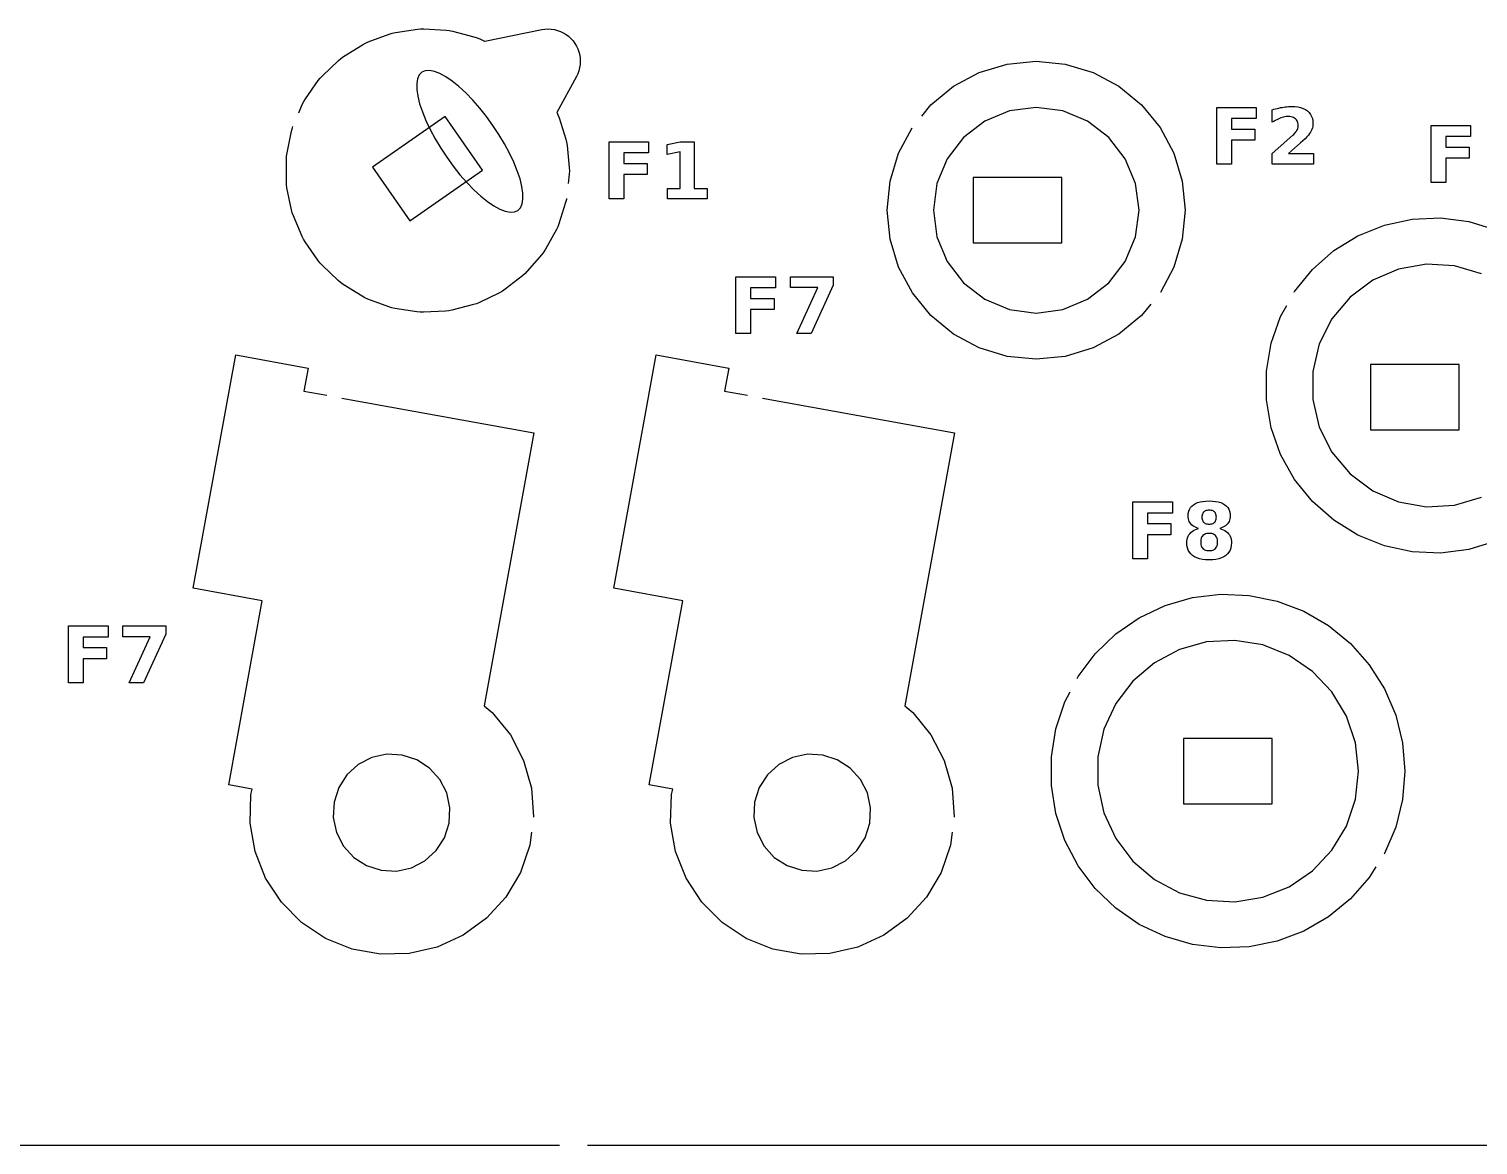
# Model space of a CAD drawing. Header units: millimetres. Extents: x 0 to 300, y 0 to 300.
# Drawn here: x 151.7 to 213.7, y 150 to 197.8 of the extents above; entities that cross this region are included whole.
import ezdxf

# ---------------------------------------------------------------- set-up
doc = ezdxf.new("R2010")
doc.units = ezdxf.units.MM
for name, color, linetype in [('CUT', 1, 'CONTINUOUS'), ('ENGRAVE', 5, 'CONTINUOUS'), ('SCORE', 7, 'CONTINUOUS')]:
    doc.layers.add(name, color=color, linetype=linetype)

msp = doc.modelspace()

# ---------------------------------------------------------------- linework, layer by layer
at = {"layer": 'CUT', "color": 1}
for points in [[(163.2391, 194.1732), (163.3901, 194.5235), (163.4508, 194.6468), (163.5237, 194.7633), (164.0697, 195.5449), (164.1539, 195.6534), (164.2488, 195.7528), (164.9409, 196.4086), (165.0453, 196.4979), (165.1582, 196.5762), (165.9681, 197.0792), (166.0884, 197.1457), (166.2147, 197.1996), (167.1093, 197.5293), (167.2405, 197.5702), (167.3751, 197.5976), (168.3178, 197.7405), (168.4545, 197.7541), (168.5919, 197.7539), (169.544, 197.704), (169.6807, 197.6899), (169.8152, 197.662), (170.7378, 197.4215), (170.8688, 197.3802), (170.995, 197.3258), (171.1889, 197.2303), (171.195, 197.2276), (171.2015, 197.2287), (173.6396, 197.7267), (173.772, 197.747), (173.9077, 197.7542), (174.0434, 197.748), (174.1778, 197.7285), (174.3096, 197.6958), (174.4376, 197.6502), (174.5605, 197.5922), (174.677, 197.5224), (174.7861, 197.4415), (174.8866, 197.3501), (174.9777, 197.2493), (175.0583, 197.14), (175.1278, 197.0233), (175.1855, 196.9003), (175.2307, 196.7722), (175.263, 196.6403), (175.2822, 196.5058), (175.288, 196.3701), (175.2804, 196.2344), (175.2595, 196.1002), (175.2254, 195.9687), (175.1785, 195.8412), (175.12, 195.7207), (174.2799, 194.1855), (174.2921, 194.1605), (174.3325, 194.0767), (174.3799, 193.948), (174.6638, 193.0378), (174.698, 192.9048), (174.7186, 192.7689), (174.8135, 191.8202), (174.8202, 191.683), (174.813, 191.5458), (174.7718, 191.1465)], [(189.898, 194.028), (190.2919, 194.5081), (191.258, 195.3009), (192.3603, 195.8901), (193.5562, 196.2529), (194.8, 196.3754), (196.0438, 196.2529), (197.2397, 195.8901), (198.342, 195.3009), (199.3081, 194.5081), (200.1009, 193.542), (200.6901, 192.4397), (201.0529, 191.2438), (201.1754, 190), (201.0529, 188.7562), (200.6901, 187.5603), (200.1125, 186.4797)], [(174.7, 190.5005), (174.694, 190.4616), (174.6593, 190.3287), (174.3724, 189.4195), (174.3245, 189.2907), (174.2638, 189.1675), (173.7997, 188.3346), (173.7268, 188.2181), (173.6425, 188.1096), (173.0203, 187.3872), (172.9255, 187.2878), (172.8211, 187.1985), (172.0662, 186.6161), (171.9533, 186.5378), (171.833, 186.4713), (170.9764, 186.0529), (170.85, 185.9989), (170.7188, 185.958), (169.7955, 185.7205), (169.6608, 185.6931), (169.5241, 185.6794), (168.5718, 185.6327), (168.4345, 185.6329), (168.2978, 185.6471), (167.3556, 185.793), (167.2211, 185.8209), (167.09, 185.8622), (166.1965, 186.1948), (166.0703, 186.2492), (165.9503, 186.3161), (165.142, 186.8218), (165.0294, 186.9004), (164.9253, 186.9901), (164.2354, 187.6481), (164.1409, 187.7479), (164.0569, 187.8566), (163.5136, 188.6401), (163.4411, 188.7568), (163.3808, 188.8802), (163.0063, 189.757), (162.9587, 189.8859), (162.9245, 190.019), (162.7341, 190.9532), (162.7136, 191.0891), (162.7068, 191.2263), (162.7084, 192.1797), (162.7156, 192.3169), (162.7366, 192.4527), (162.9301, 193.3863), (162.9648, 193.5192), (162.9854, 193.5748)], [(199.7042, 185.9746), (199.3081, 185.4919), (198.342, 184.6991), (197.2397, 184.1099), (196.0438, 183.7471), (194.8, 183.6246), (193.5562, 183.7471), (192.3603, 184.1099), (191.258, 184.6991), (190.2919, 185.4919), (189.4991, 186.458), (188.9099, 187.5603), (188.5471, 188.7562), (188.4246, 190), (188.5471, 191.2438), (188.9099, 192.4397), (189.4891, 193.5233)], [(205.8395, 186.4898), (205.8552, 186.518), (206.6198, 187.4648), (207.5333, 188.2689), (208.5697, 188.907), (209.6989, 189.3608), (210.8886, 189.6172), (212.1045, 189.6688), (213.3117, 189.5142), (214.4753, 189.1579), (215.562, 188.61), (216.5405, 187.8863), (217.3826, 187.0076), (218.0641, 185.9993), (218.5654, 184.8904), (218.8721, 183.7126), (218.9753, 182.5), (218.8721, 181.2874), (218.5654, 180.1096), (218.0641, 179.0007), (218.0412, 178.9667)], [(217.6772, 178.4282), (217.3826, 177.9924), (216.5405, 177.1137), (215.562, 176.39), (214.4753, 175.8421), (213.3117, 175.4858), (212.1045, 175.3312), (210.8886, 175.3828), (209.6989, 175.6392), (208.5697, 176.093), (207.5333, 176.7311), (206.6198, 177.5352), (205.8552, 178.482), (205.2617, 179.5445), (204.8563, 180.692), (204.6506, 181.8915), (204.6506, 183.1085), (204.8563, 184.308), (205.2617, 185.4555), (205.5225, 185.9224)], [(173.2001, 163.3875), (173.1274, 162.8294), (172.7265, 161.6674), (172.1, 160.6098), (171.2733, 159.6999), (170.2804, 158.9751), (169.162, 158.465), (167.9638, 158.1905), (166.7348, 158.1628), (165.5254, 158.3831), (164.3852, 158.8423), (163.3606, 159.5216), (162.4939, 160.3933), (161.8203, 161.4216), (161.3675, 162.5644), (161.154, 163.775), (161.1886, 165.0038), (161.2419, 165.2306), (160.2392, 165.4133), (161.6726, 173.2838), (158.7212, 173.8213), (160.5399, 183.8071), (163.6389, 183.2427), (163.4597, 182.2588), (164.4394, 182.0804)], [(191.2001, 163.3875), (191.1274, 162.8294), (190.7265, 161.6674), (190.1, 160.6098), (189.2733, 159.6999), (188.2804, 158.9751), (187.162, 158.465), (185.9638, 158.1905), (184.7348, 158.1628), (183.5254, 158.3831), (182.3852, 158.8423), (181.3606, 159.5216), (180.4939, 160.3933), (179.8203, 161.4216), (179.3675, 162.5644), (179.154, 163.775), (179.1886, 165.0038), (179.2419, 165.2306), (178.2392, 165.4133), (179.6726, 173.2838), (176.7212, 173.8213), (178.5399, 183.8071), (181.6389, 183.2427), (181.4597, 182.2588), (182.4394, 182.0804)], [(165.0789, 181.9639), (173.2979, 180.467), (171.1712, 168.7902), (171.5211, 168.5032), (172.2953, 167.5484), (172.8614, 166.4572), (173.1962, 165.2744), (173.2861, 164.0484), (173.284, 164.0321)], [(183.0789, 181.9639), (191.2979, 180.467), (189.1712, 168.7902), (189.5211, 168.5032), (190.2953, 167.5484), (190.8614, 166.4572), (191.1962, 165.2744), (191.2861, 164.0484), (191.284, 164.0321)], [(196.5532, 169.9643), (196.5975, 170.0487), (197.3298, 171.0233), (198.2091, 171.8678), (199.2124, 172.5604), (200.3138, 173.083), (201.4848, 173.4222), (202.695, 173.5691), (203.9131, 173.52), (205.1076, 173.2762), (206.2475, 172.8439), (207.3032, 172.2343), (208.2476, 171.4633), (209.056, 170.5508), (209.7075, 169.5204), (210.1854, 168.3988), (210.4771, 167.2152), (210.5752, 166), (210.4771, 164.7848), (210.1854, 163.6012), (209.7075, 162.4796), (209.6879, 162.4485)], [(209.3405, 161.8991), (209.056, 161.4492), (208.2476, 160.5367), (207.3032, 159.7657), (206.2475, 159.1561), (205.1076, 158.7238), (203.9131, 158.48), (202.695, 158.4309), (201.4848, 158.5778), (200.3138, 158.917), (199.2124, 159.4396), (198.2091, 160.1322), (197.3298, 160.9767), (196.5975, 161.9513), (196.0309, 163.0308), (195.6449, 164.1871), (195.4493, 165.3904), (195.4493, 166.6096), (195.6449, 167.8129), (196.0309, 168.9692), (196.2511, 169.3887)], [(125.6, 150), (174.4, 150)], [(175.6, 150), (224.4, 150)]]:
    msp.add_lwpolyline(points, dxfattribs=at)
for points in [[(171.1007, 191.712), (169.5107, 194.0045), (166.3964, 191.8446), (167.9864, 189.552), (171.1007, 191.712)], [(195.895, 188.605), (195.895, 191.395), (192.105, 191.395), (192.105, 188.605), (195.895, 188.605)], [(212.895, 180.605), (212.895, 183.395), (209.105, 183.395), (209.105, 180.605), (212.895, 180.605)], [(204.895, 164.605), (204.895, 167.395), (201.105, 167.395), (201.105, 164.605), (204.895, 164.605)], [(167.0087, 166.7171), (166.3692, 166.5791), (165.7873, 166.2803), (165.3024, 165.841), (164.9478, 165.2912), (164.7476, 164.6684), (164.7154, 164.015), (164.8534, 163.3755), (165.1522, 162.7935), (165.5915, 162.3087), (166.1413, 161.9541), (166.7641, 161.7538), (167.4175, 161.7216), (168.057, 161.8596), (168.639, 162.1585), (169.1238, 162.5977), (169.4784, 163.1475), (169.6786, 163.7703), (169.7109, 164.4237), (169.5729, 165.0632), (169.274, 165.6452), (168.8348, 166.13), (168.285, 166.4847), (167.6622, 166.6849), (167.0087, 166.7171)], [(185.0087, 166.7171), (184.3692, 166.5791), (183.7873, 166.2803), (183.3024, 165.841), (182.9478, 165.2912), (182.7476, 164.6684), (182.7154, 164.015), (182.8534, 163.3755), (183.1522, 162.7935), (183.5915, 162.3087), (184.1413, 161.9541), (184.7641, 161.7538), (185.4175, 161.7216), (186.057, 161.8596), (186.639, 162.1585), (187.1238, 162.5977), (187.4784, 163.1475), (187.6786, 163.7703), (187.7109, 164.4237), (187.5729, 165.0632), (187.274, 165.6452), (186.8348, 166.13), (186.285, 166.4847), (185.6622, 166.6849), (185.0087, 166.7171)]]:
    msp.add_lwpolyline(points, close=True, dxfattribs=at)
at = {"layer": 'ENGRAVE', "color": 5}
for points in [[(171.5456, 193.6307), (171.2694, 194.011), (170.981, 194.373), (170.6854, 194.7107), (170.3877, 195.0182), (170.0929, 195.2902), (169.8061, 195.5221), (169.5321, 195.71), (169.2758, 195.8506), (169.0414, 195.9415), (168.833, 195.9812), (168.6542, 195.9689), (168.5079, 195.905), (168.3968, 195.7904), (168.3226, 195.6272), (168.2867, 195.4181), (168.2898, 195.1667), (168.3316, 194.8774), (168.4116, 194.555), (168.5283, 194.2051), (168.6798, 193.8336), (168.8635, 193.447), (169.0761, 193.0519), (169.3142, 192.6549), (169.5735, 192.2629), (169.8498, 191.8827), (170.1382, 191.5206), (170.4337, 191.183), (170.7315, 190.8755), (171.0263, 190.6035), (171.3131, 190.3715), (171.587, 190.1836), (171.8434, 190.0431), (172.0777, 189.9521), (172.2861, 189.9125), (172.465, 189.9247), (172.6113, 189.9887), (172.7224, 190.1033), (172.7966, 190.2665), (172.8324, 190.4756), (172.8294, 190.7269), (172.7876, 191.0163), (172.7076, 191.3387), (172.5909, 191.6886), (172.4394, 192.06), (172.2557, 192.4466), (172.043, 192.8418), (171.805, 193.2388), (171.5456, 193.6307)], [(204.219, 194.3937), (204.219, 193.9201), (203.1545, 193.9201), (203.1545, 193.4676), (204.1555, 193.4676), (204.1555, 192.994), (203.1545, 192.994), (203.1545, 191.9637), (202.5279, 191.9637), (202.5279, 194.3937), (204.219, 194.3937)], [(206.6619, 192.4243), (206.6619, 191.9637), (204.8959, 191.9637), (204.8959, 192.4243), (205.783, 193.2072), (205.8209, 193.2428), (205.8553, 193.2782), (205.8863, 193.3134), (205.9139, 193.3482), (205.9381, 193.3828), (205.9588, 193.4171), (205.9762, 193.4515), (205.9904, 193.4864), (206.0015, 193.5217), (206.0094, 193.5575), (206.0141, 193.5937), (206.0157, 193.6304), (206.0125, 193.6855), (206.003, 193.7369), (205.987, 193.7846), (205.9647, 193.8286), (205.936, 193.8688), (205.901, 193.9054), (205.8606, 193.9372), (205.8161, 193.9633), (205.7673, 193.9835), (205.7143, 193.998), (205.6572, 194.0067), (205.5958, 194.0096), (205.5462, 194.0078), (205.4951, 194.0026), (205.4424, 193.9939), (205.3882, 193.9817), (205.3324, 193.9661), (205.2752, 193.9469), (205.2164, 193.9243), (205.1563, 193.8984), (205.0949, 193.869), (205.0321, 193.8362), (204.968, 193.8001), (204.9024, 193.7606), (204.9024, 194.2944), (204.9728, 194.3168), (205.043, 194.3374), (205.1128, 194.3561), (205.1824, 194.3729), (205.2517, 194.3879), (205.3207, 194.401), (205.3894, 194.4122), (205.4576, 194.4214), (205.5254, 194.4285), (205.5927, 194.4336), (205.6596, 194.4366), (205.726, 194.4376), (205.866, 194.4323), (205.9952, 194.4163), (206.1136, 194.3896), (206.2212, 194.3523), (206.3179, 194.3043), (206.4039, 194.2456), (206.4778, 194.1774), (206.5382, 194.1007), (206.5852, 194.0157), (206.6188, 193.9222), (206.6389, 193.8204), (206.6456, 193.7101), (206.6428, 193.6447), (206.6342, 193.5807), (206.62, 193.5183), (206.6, 193.4573), (206.5744, 193.3978), (206.5431, 193.3398), (206.5026, 193.2794), (206.4496, 193.2124), (206.384, 193.139), (206.3058, 193.0592), (206.2151, 192.9728), (206.1118, 192.88), (205.5925, 192.4243), (206.6619, 192.4243)], [(213.3902, 193.621), (213.3902, 193.1474), (212.3258, 193.1474), (212.3258, 192.6949), (213.3268, 192.6949), (213.3268, 192.2213), (212.3258, 192.2213), (212.3258, 191.191), (211.6992, 191.191), (211.6992, 193.621), (213.3902, 193.621)], [(178.21, 192.9234), (178.21, 192.4498), (177.1455, 192.4498), (177.1455, 191.9973), (178.1465, 191.9973), (178.1465, 191.5237), (177.1455, 191.5237), (177.1455, 190.4934), (176.5189, 190.4934), (176.5189, 192.9234), (178.21, 192.9234)], [(179.5673, 190.9264), (179.5673, 192.497), (178.9993, 192.3798), (178.9993, 192.8063), (179.564, 192.9234), (180.1597, 192.9234), (180.1597, 190.9264), (180.7131, 190.9264), (180.7131, 190.4934), (179.0139, 190.4934), (179.0139, 190.9264), (179.5673, 190.9264)], [(183.6418, 187.1499), (183.6418, 186.6762), (182.5774, 186.6762), (182.5774, 186.2238), (183.5783, 186.2238), (183.5783, 185.7501), (182.5774, 185.7501), (182.5774, 184.7199), (181.9507, 184.7199), (181.9507, 187.1499), (183.6418, 187.1499)], [(186.1091, 187.1499), (186.1091, 186.7967), (185.1619, 184.7199), (184.5515, 184.7199), (185.4483, 186.6893), (184.2781, 186.6893), (184.2781, 187.1499), (186.1091, 187.1499)], [(200.6296, 177.5153), (200.6296, 177.0416), (199.5651, 177.0416), (199.5651, 176.5892), (200.5661, 176.5892), (200.5661, 176.1155), (199.5651, 176.1155), (199.5651, 175.0853), (198.9385, 175.0853), (198.9385, 177.5153), (200.6296, 177.5153)], [(201.5519, 176.4638), (201.4993, 176.5), (201.4528, 176.5401), (201.4123, 176.5843), (201.378, 176.6323), (201.35, 176.6841), (201.3281, 176.7397), (201.3125, 176.7991), (201.3032, 176.8623), (201.3, 176.9293), (201.3064, 177.0278), (201.3255, 177.1181), (201.3574, 177.2003), (201.402, 177.2744), (201.4594, 177.3403), (201.5295, 177.3981), (201.612, 177.4473), (201.7064, 177.4876), (201.8127, 177.5189), (201.931, 177.5413), (202.0612, 177.5547), (202.2034, 177.5592), (202.3445, 177.5548), (202.4739, 177.5414), (202.5915, 177.5191), (202.6974, 177.488), (202.7916, 177.4479), (202.8739, 177.3989), (202.9441, 177.3413), (203.0014, 177.2755), (203.0461, 177.2013), (203.0779, 177.1189), (203.0971, 177.0283), (203.1034, 176.9293), (203.1003, 176.8623), (203.0909, 176.7991), (203.0752, 176.7397), (203.0532, 176.6841), (203.0249, 176.6323), (202.9903, 176.5843), (202.9496, 176.5401), (202.9029, 176.5), (202.8501, 176.4638), (202.7914, 176.4316), (202.7266, 176.4034), (202.6558, 176.3792), (202.7349, 176.354), (202.8073, 176.3241), (202.8729, 176.2895), (202.9318, 176.2501), (202.984, 176.2059), (203.0294, 176.157), (203.0679, 176.1035), (203.0995, 176.0455), (203.124, 175.9831), (203.1415, 175.9161), (203.152, 175.8447), (203.1555, 175.7688), (203.1488, 175.6533), (203.1288, 175.5476), (203.0955, 175.4517), (203.0488, 175.3656), (202.9888, 175.2893), (202.9154, 175.2228), (202.829, 175.1663), (202.7296, 175.1202), (202.6174, 175.0842), (202.4923, 175.0586), (202.3543, 175.0432), (202.2034, 175.0381), (202.0519, 175.0432), (201.9134, 175.0586), (201.7877, 175.0842), (201.6749, 175.1202), (201.575, 175.1663), (201.488, 175.2228), (201.4142, 175.2893), (201.3538, 175.3656), (201.3068, 175.4517), (201.2732, 175.5476), (201.253, 175.6533), (201.2463, 175.7688), (201.2498, 175.8447), (201.2603, 175.9161), (201.2779, 175.9831), (201.3024, 176.0455), (201.3339, 176.1035), (201.3725, 176.157), (201.4179, 176.2059), (201.47, 176.2501), (201.5289, 176.2895), (201.5946, 176.3241), (201.6669, 176.354), (201.746, 176.3792), (201.6753, 176.4034), (201.6106, 176.4316), (201.5519, 176.4638)], [(201.9014, 176.7767), (201.9126, 176.7377), (201.9283, 176.7024), (201.9484, 176.6708), (201.9731, 176.6429), (202.0018, 176.619), (202.0345, 176.5995), (202.0709, 176.5843), (202.1112, 176.5734), (202.1554, 176.5669), (202.2034, 176.5647), (202.2503, 176.5669), (202.2936, 176.5734), (202.3332, 176.5843), (202.369, 176.5995), (202.4012, 176.619), (202.4296, 176.6429), (202.454, 176.6708), (202.4739, 176.7024), (202.4894, 176.7377), (202.5005, 176.7767), (202.5071, 176.8194), (202.5094, 176.8658), (202.5071, 176.9123), (202.5005, 176.9549), (202.4894, 176.9938), (202.4739, 177.029), (202.454, 177.0604), (202.4296, 177.088), (202.4012, 177.1116), (202.369, 177.131), (202.3332, 177.146), (202.2936, 177.1567), (202.2503, 177.1632), (202.2034, 177.1653), (202.1554, 177.1632), (202.1112, 177.1566), (202.0709, 177.1458), (202.0345, 177.1306), (202.0018, 177.1111), (201.9731, 177.0872), (201.9484, 177.0594), (201.9283, 177.0279), (201.9126, 176.9928), (201.9014, 176.9541), (201.8947, 176.9118), (201.8925, 176.8658), (201.8947, 176.8194), (201.9014, 176.7767)], [(202.0479, 176.1485), (202.0052, 176.1298), (201.9669, 176.1058), (201.9332, 176.0765), (201.9043, 176.0421), (201.8807, 176.0032), (201.8624, 175.9597), (201.8493, 175.9115), (201.8414, 175.8588), (201.8388, 175.8014), (201.8414, 175.744), (201.8493, 175.6914), (201.8624, 175.6433), (201.8807, 175.5999), (201.9043, 175.5612), (201.9332, 175.5271), (201.9669, 175.4981), (202.0052, 175.4742), (202.0479, 175.4557), (202.0952, 175.4425), (202.147, 175.4346), (202.2034, 175.4319), (202.2592, 175.4346), (202.3104, 175.4425), (202.3572, 175.4557), (202.3994, 175.4742), (202.4371, 175.4981), (202.4703, 175.5271), (202.4986, 175.5612), (202.5218, 175.5999), (202.5399, 175.6433), (202.5528, 175.6914), (202.5605, 175.744), (202.5631, 175.8014), (202.5605, 175.8592), (202.5528, 175.9123), (202.5399, 175.9607), (202.5218, 176.0043), (202.4986, 176.0432), (202.4703, 176.0773), (202.4371, 176.1064), (202.3994, 176.1302), (202.3572, 176.1487), (202.3104, 176.1619), (202.2592, 176.1698), (202.2034, 176.1725), (202.147, 176.1698), (202.0952, 176.1618), (202.0479, 176.1485)], [(155.0758, 172.2089), (155.0758, 171.7353), (154.0113, 171.7353), (154.0113, 171.2828), (155.0123, 171.2828), (155.0123, 170.8092), (154.0113, 170.8092), (154.0113, 169.7789), (153.3847, 169.7789), (153.3847, 172.2089), (155.0758, 172.2089)], [(157.5431, 172.2089), (157.5431, 171.8557), (156.5958, 169.7789), (155.9855, 169.7789), (156.8823, 171.7483), (155.7121, 171.7483), (155.7121, 172.2089), (157.5431, 172.2089)]]:
    msp.add_lwpolyline(points, close=True, dxfattribs=at)
at = {"layer": 'SCORE', "color": 7}
for points in [[(199.2, 190), (199.0501, 191.1388), (198.6105, 192.2), (197.9113, 193.1113), (197, 193.8105), (195.9388, 194.2501), (194.8, 194.4), (193.6612, 194.2501), (192.6, 193.8105), (191.6887, 193.1113), (190.9895, 192.2), (190.5499, 191.1388), (190.4, 190), (190.5499, 188.8612), (190.9895, 187.8), (191.6887, 186.8887), (192.6, 186.1895), (193.6612, 185.7499), (194.8, 185.6), (195.9388, 185.7499), (197, 186.1895), (197.9113, 186.8887), (198.6105, 187.8), (199.0501, 188.8612), (199.2, 190)], [(213.8596, 187.2747), (212.703, 187.621), (211.4976, 187.6912), (210.3086, 187.4815), (209.2, 187.0033), (208.2315, 186.2823), (207.4555, 185.3574), (206.9136, 184.2785), (206.6352, 183.1037), (206.6352, 181.8963), (206.9136, 180.7215), (207.4555, 179.6426), (208.2315, 178.7177), (209.2, 177.9967), (210.3086, 177.5185), (211.4976, 177.3088), (212.703, 177.379), (213.8596, 177.7253)], [(208.6, 166), (208.4691, 167.2038), (208.0824, 168.3514), (207.4581, 169.389), (206.6254, 170.2681), (205.6231, 170.9477), (204.4982, 171.3959), (203.3032, 171.5918), (202.094, 171.5262), (200.9272, 171.2023), (199.8574, 170.6351), (198.9344, 169.8511), (198.2016, 168.8871), (197.6931, 167.7881), (197.4328, 166.6055), (197.4328, 165.3945), (197.6931, 164.2119), (198.2016, 163.1129), (198.9344, 162.1489), (199.8574, 161.3649), (200.9272, 160.7977), (202.094, 160.4738), (203.3032, 160.4082), (204.4982, 160.6041), (205.6231, 161.0523), (206.6254, 161.7319), (207.4581, 162.611), (208.0824, 163.6486), (208.4691, 164.7962), (208.6, 166)]]:
    msp.add_lwpolyline(points, dxfattribs=at)

doc.saveas('drawing.dxf')
